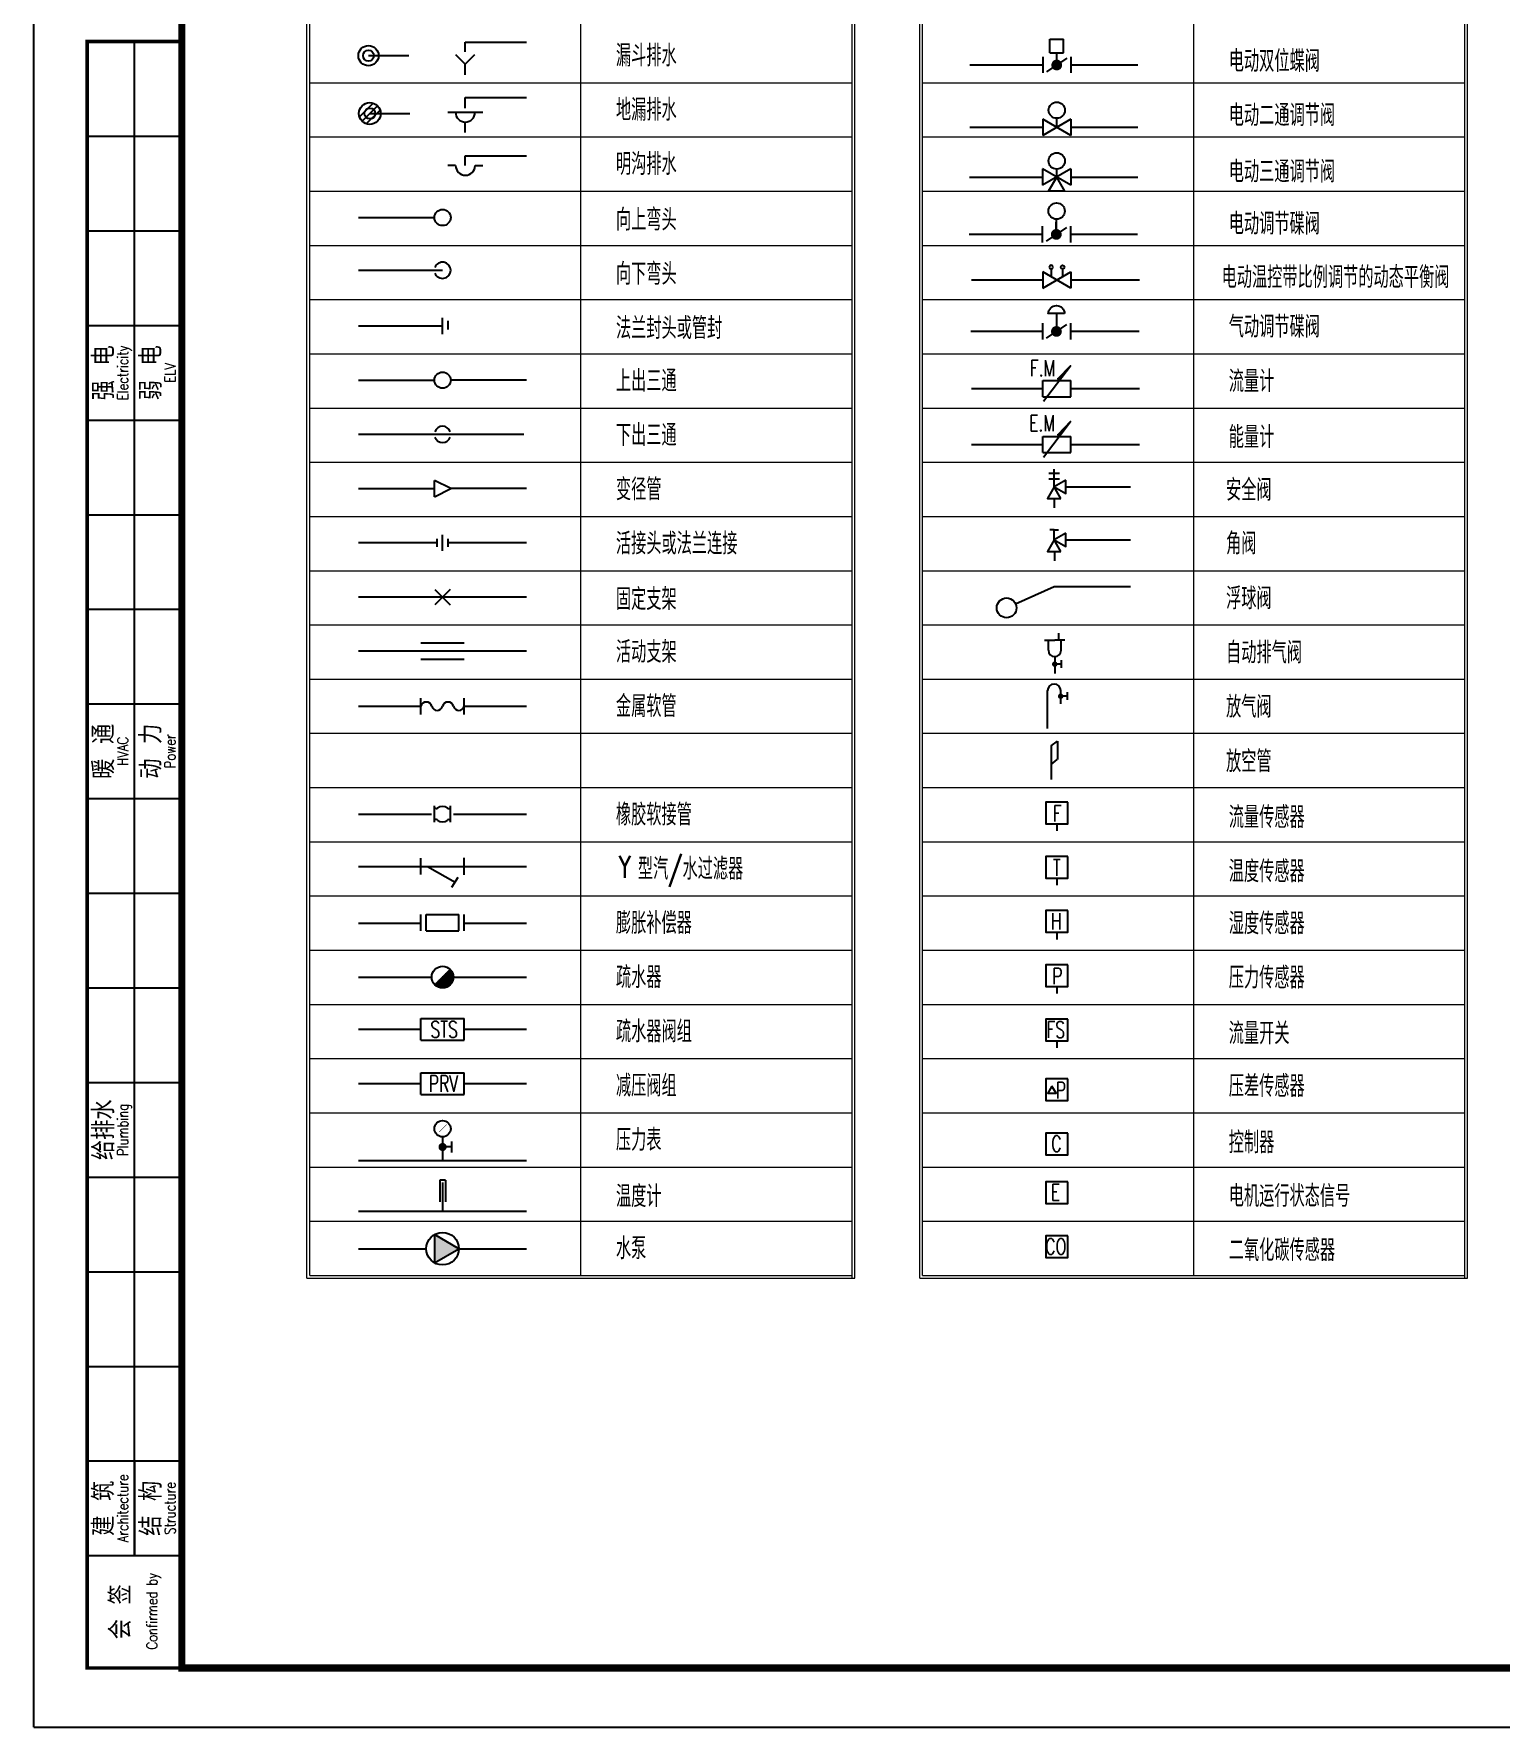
# Model space of a CAD drawing. Extents: x -345393 to -54719, y 203828 to 476815.
# Drawn here: x -177193 to -152410, y 410839 to 439469 of the extents above; entities that cross this region are included whole.
import ezdxf
from ezdxf.enums import TextEntityAlignment as Align

# ---------------------------------------------------------------- set-up
doc = ezdxf.new("R2010")
doc.units = 0
doc.header["$LTSCALE"] = 1000
doc.header["$MEASUREMENT"] = 0
doc.layers.get('0').update_dxf_attribs({"color": 252, "linetype": 'CONTINUOUS'})
doc.layers.get('Defpoints').update_dxf_attribs({"color": 252, "linetype": 'CONTINUOUS'})
for name, color, linetype in [('图框', 252, 'CONTINUOUS'), ('暖通-水-水阀', 3, 'CONTINUOUS'), ('暖通-水-管道-立管', 6, 'CONTINUOUS'), ('暖通-风-说明', 3, 'CONTINUOUS')]:
    doc.layers.add(name, color=color, linetype=linetype)
doc.layers.add('暖通-公共-说明', color=50, linetype='CONTINUOUS', lineweight=20)
doc.styles.add('HZXY', font='romans.shx', dxfattribs={"bigfont": 'HZTXT.SHX'})
doc.styles.add('TKZ2_tjkts.shx', font='tjromant.shx', dxfattribs={"bigfont": 'tjkts.shx'})

# ---------------------------------------------------------------- blocks, each defined once
blk = doc.blocks.new('*X37')
at = {"color": 0}
for p, q in [((634.9, 120.48), (635.01, 120.59)), ((634.9, 120.37), (635.12, 120.59)), ((634.9, 120.54), (634.94, 120.59)), ((634.91, 120.31), (635.18, 120.59)), ((634.92, 120.21), (635.3, 120.59)), ((634.93, 120.15), (635.36, 120.59)), ((634.94, 120.05), (635.47, 120.59)), ((634.95, 120), (635.54, 120.59)), ((634.97, 119.91), (635.65, 120.59)), ((634.98, 119.86), (635.71, 120.59)), ((635.01, 119.77), (635.83, 120.59)), ((635.02, 119.72), (635.89, 120.59)), ((635.05, 119.63), (636, 120.59)), ((635.07, 119.59), (636.07, 120.59)), ((635.1, 119.5), (636.18, 120.59)), ((635.12, 119.46), (636.24, 120.59)), ((635.15, 119.38), (636.36, 120.59)), ((635.17, 119.33), (636.42, 120.59)), ((635.21, 119.26), (636.53, 120.59)), ((635.23, 119.22), (636.6, 120.59)), ((635.27, 119.14), (636.71, 120.59)), ((635.29, 119.1), (636.77, 120.59)), ((635.33, 119.03), (636.89, 120.59)), ((635.35, 118.99), (636.95, 120.59)), ((635.4, 118.92), (637.07, 120.59)), ((635.42, 118.88), (637.13, 120.59)), ((635.47, 118.82), (637.24, 120.59)), ((635.5, 118.78), (637.3, 120.59)), ((635.55, 118.72), (637.42, 120.59)), ((635.58, 118.68), (637.48, 120.59)), ((635.63, 118.62), (637.6, 120.59)), ((635.66, 118.59), (637.66, 120.59)), ((635.71, 118.53), (637.77, 120.59)), ((635.74, 118.49), (637.83, 120.59)), ((635.8, 118.44), (637.95, 120.59)), ((635.83, 118.41), (638.01, 120.59)), ((635.89, 118.35), (638.13, 120.59)), ((635.93, 118.32), (638.19, 120.59)), ((635.99, 118.27), (638.3, 120.59)), ((636.02, 118.24), (638.37, 120.59)), ((636.09, 118.19), (638.48, 120.59)), ((636.12, 118.17), (638.54, 120.59)), ((636.19, 118.12), (638.66, 120.59)), ((636.23, 118.09), (638.72, 120.59)), ((636.29, 118.05), (638.83, 120.59)), ((636.33, 118.02), (638.9, 120.59)), ((636.41, 117.98), (639.01, 120.59)), ((636.45, 117.96), (639.07, 120.59)), ((636.52, 117.92), (639.19, 120.59)), ((636.56, 117.9), (639.25, 120.59)), ((636.64, 117.86), (639.36, 120.59)), ((636.68, 117.84), (639.43, 120.59)), ((636.76, 117.81), (639.54, 120.59)), ((636.81, 117.79), (639.6, 120.59)), ((636.89, 117.76), (639.72, 120.59)), ((636.94, 117.74), (639.78, 120.59)), ((637.02, 117.72), (639.89, 120.59)), ((637.07, 117.7), (639.96, 120.59)), ((637.16, 117.68), (640.07, 120.59)), ((637.21, 117.66), (640.13, 120.59)), ((637.31, 117.64), (640.25, 120.59)), ((637.36, 117.63), (640.31, 120.59)), ((637.46, 117.62), (640.42, 120.59)), ((637.51, 117.61), (640.49, 120.59)), ((637.61, 117.6), (640.6, 120.59)), ((637.67, 117.59), (640.66, 120.59)), ((637.78, 117.59), (640.78, 120.59)), ((637.84, 117.59), (640.84, 120.59)), ((637.95, 117.59), (640.89, 120.53)), ((638.02, 117.59), (640.89, 120.46)), ((638.14, 117.6), (640.88, 120.34)), ((638.21, 117.6), (640.88, 120.27)), ((638.34, 117.62), (640.86, 120.14)), ((638.42, 117.63), (640.85, 120.06)), ((638.56, 117.66), (640.82, 119.92)), ((638.64, 117.68), (640.8, 119.84)), ((638.8, 117.73), (640.75, 119.68)), ((638.9, 117.76), (640.72, 119.59)), ((639.08, 117.83), (640.65, 119.4)), ((639.2, 117.88), (640.6, 119.28)), ((639.45, 118.02), (640.46, 119.03)), ((639.63, 118.14), (640.34, 118.85))]:
    blk.add_line(p, q, dxfattribs=at)
blk = doc.blocks.new('TJAD_TK_A1')
for p, q in [((517.38, 385.45), (517.38, 641.45)), ((509.38, 625.45), (525.38, 625.45)), ((509.38, 609.45), (525.38, 609.45)), ((509.38, 593.45), (525.38, 593.45)), ((509.38, 577.45), (525.38, 577.45)), ((509.38, 561.45), (525.38, 561.45)), ((509.38, 545.45), (525.38, 545.45)), ((509.38, 529.45), (525.38, 529.45)), ((509.38, 513.45), (525.38, 513.45)), ((509.38, 497.45), (525.38, 497.45)), ((509.38, 481.45), (525.38, 481.45)), ((509.38, 465.45), (525.38, 465.45)), ((509.38, 449.45), (525.38, 449.45)), ((509.38, 433.45), (525.38, 433.45)), ((509.38, 417.45), (525.38, 417.45)), ((509.38, 401.45), (525.38, 401.45)), ((517.38, 401.45), (517.38, 385.45)), ((509.38, 385.45), (525.38, 385.45))]:
    blk.add_line(p, q)
at = {"layer": '图框'}
for q in [(500.38, 950.45), (1341.38, 356.45)]:
    blk.add_line((500.38, 356.45), q, dxfattribs=at)
at = {"layer": '图框', "const_width": 1.2}
blk.add_lwpolyline([(1331.38, 940.45), (525.38, 940.45), (525.38, 366.45), (1331.38, 366.45)], close=True, dxfattribs=at)
at = {"layer": '图框', "const_width": 0.6}
blk.add_lwpolyline([(525.38, 366.45), (509.38, 366.45), (509.38, 641.45), (525.38, 641.45)], dxfattribs=at)
at = {"style": 'TKZ2_tjkts.shx'}
for s, p in [('强 电', (512.17, 585.45)), ('弱 电', (520.17, 585.45)), ('暖 通', (512.17, 521.45)), ('动 力', (520.17, 521.45)), ('给排水', (512.17, 457.45)), ('建 筑', (512.17, 393.45)), ('结 构', (520.17, 393.45)), ('会 签', (515, 375.95))]:
    blk.add_text(s, height=3.6, rotation=90, dxfattribs=at).set_placement(p, align=Align.MIDDLE_CENTER)
at = {"style": 'TKZ2_tjkts.shx', "width": 0.8}
for s, p in [('Electricity', (515.4, 585.45)), ('ELV', (523.4, 585.45)), ('Power', (523.4, 521.45)), ('HVAC', (515.4, 521.45)), ('Plumbing', (515.4, 457.45)), ('Architecture', (515.4, 393.45)), ('Structure', (523.4, 393.45)), ('Confirmed by', (520.33, 376.06))]:
    blk.add_text(s, height=1.8, rotation=90, dxfattribs=at).set_placement(p, align=Align.MIDDLE_CENTER)

msp = doc.modelspace()

# ---------------------------------------------------------------- linework, layer by layer
at = {"layer": 'Defpoints'}
msp.add_lwpolyline([(-174692.68459, 469239.01057), (-102092.68459, 469239.01057), (-102092.68459, 411839.01057), (-174692.68459, 411839.01057)], close=True, dxfattribs=at)
at = {"layer": '暖通-公共-说明'}
for p, q in [((-172576.34875, 418430.24941, -1800), (-172576.34875, 456105.24941, -1800)), ((-163318.01542, 418430.24941, -1800), (-163318.01542, 456105.24941, -1800)), ((-162218.01542, 418430.24941, -1800), (-162218.01542, 456105.24941, -1800)), ((-152959.68208, 418430.24941, -1800), (-152959.68208, 456105.24941, -1800)), ((-172530.51542, 418476.08274, -1800), (-172530.51542, 456059.41607, -1800)), ((-167947.18209, 418476.08274, -1800), (-167947.18209, 456059.41607, -1800)), ((-163363.84875, 418430.24941, -1800), (-163363.84875, 456059.41607, -1800)), ((-162172.18209, 418476.08274, -1800), (-162172.18209, 456059.41607, -1800)), ((-157588.84875, 418476.08274, -1800), (-157588.84875, 456059.41607, -1800)), ((-153005.51542, 418430.24941, -1800), (-153005.51542, 456059.41607, -1800)), ((-172530.51542, 438642.74941, -1800), (-163363.84875, 438642.74941, -1800)), ((-162172.18209, 438642.74941, -1800), (-153005.51542, 438642.74941, -1800)), ((-172530.51542, 437726.08274, -1800), (-163363.84875, 437726.08274, -1800)), ((-162172.18209, 437726.08274, -1800), (-153005.51542, 437726.08274, -1800)), ((-172530.51542, 436809.41607, -1800), (-163363.84875, 436809.41607, -1800)), ((-162172.18209, 436809.41607, -1800), (-153005.51542, 436809.41607, -1800)), ((-172530.51542, 435892.74941, -1800), (-163363.84875, 435892.74941, -1800)), ((-162172.18209, 435892.74941, -1800), (-153005.51542, 435892.74941, -1800)), ((-172530.51542, 434976.08274, -1800), (-163363.84875, 434976.08274, -1800)), ((-162172.18209, 434976.08274, -1800), (-153005.51542, 434976.08274, -1800)), ((-172530.51542, 434059.41607, -1800), (-163363.84875, 434059.41607, -1800)), ((-162172.18209, 434059.41607, -1800), (-153005.51542, 434059.41607, -1800)), ((-172530.51542, 433142.74941, -1800), (-163363.84875, 433142.74941, -1800)), ((-162172.18209, 433142.74941, -1800), (-153005.51542, 433142.74941, -1800)), ((-172530.51542, 432226.08274, -1800), (-163363.84875, 432226.08274, -1800)), ((-162172.18209, 432226.08274, -1800), (-153005.51542, 432226.08274, -1800)), ((-172530.51542, 431309.41607, -1800), (-163363.84875, 431309.41607, -1800)), ((-162172.18209, 431309.41607, -1800), (-153005.51542, 431309.41607, -1800)), ((-172530.51542, 430392.74941, -1800), (-163363.84875, 430392.74941, -1800)), ((-162172.18209, 430392.74941, -1800), (-153005.51542, 430392.74941, -1800)), ((-172530.51542, 429476.08274, -1800), (-163363.84875, 429476.08274, -1800)), ((-162172.18209, 429476.08274, -1800), (-153005.51542, 429476.08274, -1800)), ((-172530.51542, 428559.41607, -1800), (-163363.84875, 428559.41607, -1800)), ((-162172.18209, 428559.41607, -1800), (-153005.51542, 428559.41607, -1800)), ((-172530.51542, 427642.74941, -1800), (-163363.84875, 427642.74941, -1800)), ((-162172.18209, 427642.74941, -1800), (-153005.51542, 427642.74941, -1800)), ((-172530.51542, 426726.08274, -1800), (-163363.84875, 426726.08274, -1800)), ((-162172.18209, 426726.08274, -1800), (-153005.51542, 426726.08274, -1800)), ((-172530.51542, 425809.41607, -1800), (-163363.84875, 425809.41607, -1800)), ((-162172.18209, 425809.41607, -1800), (-153005.51542, 425809.41607, -1800)), ((-172530.51542, 424892.74941, -1800), (-163363.84875, 424892.74941, -1800)), ((-162172.18209, 424892.74941, -1800), (-153005.51542, 424892.74941, -1800)), ((-172530.51542, 423976.08274, -1800), (-163363.84875, 423976.08274, -1800)), ((-162172.18209, 423976.08274, -1800), (-153005.51542, 423976.08274, -1800)), ((-172530.51542, 423059.41607, -1800), (-163363.84875, 423059.41607, -1800)), ((-162172.18209, 423059.41607, -1800), (-153005.51542, 423059.41607, -1800)), ((-172530.51542, 422142.74941, -1800), (-163363.84875, 422142.74941, -1800)), ((-162172.18209, 422142.74941, -1800), (-153005.51542, 422142.74941, -1800)), ((-172530.51542, 421226.08274, -1800), (-163363.84875, 421226.08274, -1800)), ((-162172.18209, 421226.08274, -1800), (-153005.51542, 421226.08274, -1800)), ((-172530.51542, 420309.41607, -1800), (-163363.84875, 420309.41607, -1800)), ((-162172.18209, 420309.41607, -1800), (-153005.51542, 420309.41607, -1800)), ((-172530.51542, 419392.74941, -1800), (-163363.84875, 419392.74941, -1800)), ((-162172.18209, 419392.74941, -1800), (-153005.51542, 419392.74941, -1800)), ((-172576.34875, 418430.24941, -1800), (-163318.01542, 418430.24941, -1800)), ((-172530.51542, 418476.08274, -1800), (-163363.84875, 418476.08274, -1800)), ((-162218.01542, 418430.24941, -1800), (-152959.68208, 418430.24941, -1800)), ((-162172.18209, 418476.08274, -1800), (-153005.51542, 418476.08274, -1800))]:
    msp.add_line(p, q, dxfattribs=at)
at = {"layer": '暖通-水-水阀'}
for p, q in [((-160017.92694, 439378.88204, -1800), (-159788.69465, 439378.88204, -1800)), ((-160017.92694, 439149.64974, -1800), (-160017.92694, 439378.88204, -1800)), ((-159788.69465, 439149.64974, -1800), (-159788.69465, 439378.88204, -1800)), ((-170068.50814, 439121.55276, -1800), (-169903.50814, 438956.55276, -1800)), ((-169903.50814, 438956.55276, -1800), (-169738.50814, 439121.55276, -1800)), ((-160141.65152, 439082.38704, -1800), (-160141.65152, 438807.48262, -1800)), ((-159731.96851, 439060.31598, -1800), (-160074.9196, 438829.94991, -1800)), ((-160017.92694, 439149.64974, -1800), (-159788.69465, 439149.64974, -1800)), ((-159903.44405, 438945.13294, -1800), (-159903.44405, 439149.64974, -1800)), ((-159665.50311, 439082.38704, -1800), (-159665.50311, 438807.48262, -1800)), ((-171689.42401, 438064.09644, -1800), (-171456.68946, 438296.83099, -1800)), ((-171645.25162, 437992.8972, -1800), (-171385.49022, 438252.6586, -1800)), ((-171574.05238, 437948.72481, -1800), (-171341.31783, 438181.45936, -1800)), ((-170197.47372, 438143.84115, -1800), (-169602.86184, 438143.84115, -1800)), ((-159664.7966, 438027.17316, -1800), (-160140.94501, 437752.26875, -1800)), ((-159664.7966, 437752.26875, -1800), (-160140.94501, 438027.17316, -1800)), ((-160140.94501, 438027.17316, -1800), (-160140.94501, 437752.26875, -1800)), ((-159902.8708, 437889.72096, -1800), (-159902.8708, 438041.11128, -1800)), ((-159664.7966, 438027.17316, -1800), (-159664.7966, 437752.26875, -1800)), ((-170063.95582, 437243.79328, -1800), (-170194.67473, 437243.79328, -1800)), ((-169733.71881, 437243.79328, -1800), (-169602.99991, 437243.79328, -1800)), ((-159666.05169, 436909.55935, -1800), (-160142.2001, 437184.46376, -1800)), ((-159666.05169, 437184.46376, -1800), (-160142.2001, 436909.55935, -1800)), ((-160142.2001, 437184.46376, -1800), (-160142.2001, 436909.55935, -1800)), ((-159904.1259, 437047.01156, -1800), (-159904.1259, 437183.26284, -1800)), ((-159666.05169, 437184.46376, -1800), (-159666.05169, 436909.55935, -1800)), ((-160041.66156, 436808.7928, -1800), (-159904.1259, 437047.01156, -1800)), ((-159766.59024, 436808.7928, -1800), (-159904.1259, 437047.01156, -1800)), ((-159766.59024, 436808.7928, -1800), (-160041.66156, 436808.7928, -1800)), ((-159911.07794, 436334.92357, -1800), (-159911.07794, 436080.85857, -1800)), ((-160149.15214, 436218.20217, -1800), (-160149.15214, 435943.29776, -1800)), ((-159739.46914, 436196.13111, -1800), (-160082.42022, 435965.76504, -1800)), ((-159910.94468, 436080.94808, -1800), (-159910.94468, 436285.46488, -1800)), ((-159673.00373, 436218.20217, -1800), (-159673.00373, 435943.29776, -1800)), ((-159998.45557, 435493.90553, -1800), (-159998.45557, 435365.80479, -1800)), ((-159805.15743, 435493.90553, -1800), (-159805.15743, 435365.80479, -1800)), ((-160139.81402, 435172.06432, -1800), (-159663.79899, 435447.64049, -1800)), ((-159663.79899, 435172.06432, -1800), (-160139.81402, 435447.64049, -1800)), ((-160139.81402, 435447.64049, -1800), (-160139.81402, 435172.06432, -1800)), ((-159663.79899, 435447.64049, -1800), (-159663.79899, 435172.06432, -1800)), ((-170284.68209, 434393.08391, -1800), (-170284.68209, 434667.98827, -1800)), ((-170192.6037, 434472.41923, -1800), (-170192.6037, 434615.1528, -1800)), ((-159908.69185, 434738.33698, -1800), (-159908.69185, 434392.30162, -1800)), ((-160146.89932, 434577.81364, -1800), (-160146.89932, 434302.90923, -1800)), ((-159737.21631, 434555.74258, -1800), (-160080.1674, 434325.37651, -1800)), ((-159670.75091, 434577.81364, -1800), (-159670.75091, 434302.90923, -1800)), ((-160139.26543, 433607.94816, -1800), (-159663.11702, 433607.94816, -1800)), ((-160139.26543, 433333.04375, -1800), (-160139.26543, 433607.94816, -1800)), ((-159663.11702, 433333.04375, -1800), (-159663.11702, 433607.94816, -1800)), ((-160139.26543, 433333.04375, -1800), (-159663.11702, 433333.04375, -1800)), ((-160139.26543, 432663.46391, -1800), (-159663.11702, 432663.46391, -1800)), ((-160139.26543, 432388.5595, -1800), (-160139.26543, 432663.46391, -1800)), ((-159663.11702, 432388.5595, -1800), (-159663.11702, 432663.46391, -1800)), ((-160139.26543, 432388.5595, -1800), (-159663.11702, 432388.5595, -1800)), ((-159947.35949, 431810.60858, -1800), (-159947.35949, 432107.7614, -1800)), ((-170147.18209, 431780.53609, -1800), (-170422.18209, 431918.03609, -1800)), ((-170422.18209, 431643.03609, -1800), (-170422.18209, 431918.03609, -1800)), ((-170422.18209, 431643.03609, -1800), (-170147.18209, 431780.53609, -1800)), ((-170376.34875, 430795.11942, -1800), (-170376.34875, 430932.61942, -1800)), ((-170284.68209, 430726.36942, -1800), (-170284.68209, 431001.36942, -1800)), ((-170193.01542, 430795.11942, -1800), (-170193.01542, 430932.61942, -1800)), ((-159947.35949, 431085.6011, -1800), (-160019.99509, 431085.6011, -1800)), ((-159947.35949, 430913.82674, -1800), (-159947.35949, 431085.6011, -1800)), ((-159947.35949, 431085.6011, -1800), (-159874.72389, 431085.6011, -1800)), ((-170155.11789, 430076.76695, -1800), (-170414.24628, 429817.63856, -1800)), ((-170414.24628, 430076.76695, -1800), (-170155.11789, 429817.63856, -1800)), ((-160598.39087, 429830.78943, -1800), (-159947.35949, 430124.32416, -1800)), ((-169918.20624, 429168.03609, -1800), (-170651.15793, 429168.03609, -1800)), ((-160111.04287, 429216.51929, -1800), (-159937.86456, 429216.51929, -1800)), ((-160045.61977, 429047.30369, -1800), (-160045.61977, 429216.51929, -1800)), ((-159764.68626, 429216.51929, -1800), (-159937.86456, 429216.51929, -1800)), ((-159830.10935, 429047.30369, -1800), (-159830.10935, 429216.51929, -1800)), ((-169918.20624, 428893.03609, -1800), (-170651.15793, 428893.03609, -1800)), ((-159827.86456, 428811.30588, -1800), (-159960.78123, 428811.30588, -1800)), ((-159827.86456, 428878.98519, -1800), (-159827.86456, 428751.52974, -1800)), ((-159727.35949, 428337.37001, -1800), (-159727.35949, 428209.91456, -1800)), ((-170651.15793, 427963.58274, -1800), (-170651.15793, 428238.58274, -1800)), ((-169918.20624, 427963.58274, -1800), (-169918.20624, 428238.58274, -1800)), ((-159727.35949, 428269.6907, -1800), (-159860.27616, 428269.6907, -1800)), ((-160000.31781, 427430.6747, -1800), (-159893.45197, 427512.69467, -1800)), ((-159893.45197, 427512.69467, -1800), (-159893.45197, 427202.7311, -1800)), ((-160000.79241, 427118.23552, -1800), (-159893.92657, 427200.25549, -1800)), ((-160000.31781, 427430.6747, -1800), (-160000.31781, 426860.79402, -1800)), ((-170423.45352, 426139.1351, -1800), (-170423.45352, 426413.74687, -1800)), ((-170390.69258, 426368.7695, -1800), (-170423.45352, 426368.7695, -1800)), ((-170181.32505, 426368.7695, -1800), (-170148.56411, 426368.7695, -1800)), ((-170148.27781, 426139.1351, -1800), (-170148.27781, 426413.74687, -1800)), ((-170390.69258, 426184.11247, -1800), (-170423.45352, 426184.11247, -1800)), ((-170181.32505, 426184.11247, -1800), (-170148.56411, 426184.11247, -1800)), ((-170651.15793, 425255.72617, -1800), (-170651.15793, 425530.80285, -1800)), ((-169918.20624, 425249.12989, -1800), (-169918.20624, 425535.20039, -1800)), ((-170651.15793, 425393.26451, -1800), (-169918.20624, 425393.26451, -1800)), ((-170537.06619, 425393.26451, -1800), (-170074.2714, 425125.55123, -1800)), ((-170129.06155, 425040.08177, -1800), (-170020.61043, 425209.25924, -1800)), ((-170651.15793, 424304.76149, -1800), (-170651.15793, 424580.13564, -1800)), ((-170559.57771, 424580.13564, -1800), (-170009.87291, 424580.13564, -1800)), ((-170559.57771, 424304.76149, -1800), (-170559.57771, 424580.13564, -1800)), ((-170559.57771, 424304.76149, -1800), (-170009.87291, 424304.76149, -1800)), ((-170009.87291, 424304.76149, -1800), (-170009.87291, 424580.13564, -1800)), ((-169918.20624, 424304.76149, -1800), (-169918.20624, 424580.13564, -1800)), ((-170414.31833, 423391.48831, -1800), (-170155.04584, 423650.76079, -1800)), ((-170651.34875, 422821.79261, -1800), (-169918.01542, 422821.79261, -1800)), ((-170651.34875, 422455.12595, -1800), (-170651.34875, 422821.79261, -1800)), ((-169918.01542, 422455.12595, -1800), (-169918.01542, 422821.79261, -1800)), ((-170651.34875, 422455.12595, -1800), (-169918.01542, 422455.12595, -1800)), ((-170651.34875, 421904.3908, -1800), (-169918.01542, 421904.3908, -1800)), ((-170651.34875, 421537.72414, -1800), (-170651.34875, 421904.3908, -1800)), ((-169918.01542, 421537.72414, -1800), (-169918.01542, 421904.3908, -1800)), ((-170651.34875, 421537.72414, -1800), (-169918.01542, 421537.72414, -1800)), ((-170126.12353, 420648.09888, -1800), (-170317.71512, 420648.09888, -1800)), ((-170284.68209, 420819.94203, -1800), (-170284.68209, 420632.49919, -1800)), ((-170284.68209, 420623.85118, -1800), (-170284.68209, 420418.22273, -1800)), ((-170126.12353, 420556.2391, -1800), (-170126.12353, 420739.95867, -1800)), ((-170237.01542, 420088.54922, -1800), (-170332.34875, 420088.54922, -1800)), ((-170332.34875, 420088.54922, -1800), (-170332.34875, 419721.98416, -1800)), ((-170284.68209, 420049.27452, -1800), (-170284.68209, 419565.34635, -1800)), ((-170237.01542, 420088.54922, -1800), (-170237.01542, 419721.98416, -1800))]:
    msp.add_line(p, q, dxfattribs=at)
at = {"layer": '暖通-水-水阀', "elevation": -1800}
for points, const_width in [([(-159949.12722, 438942.42474, 1), (-159858.0274, 438942.42474, 1)], 91.09982), ([(-159956.62785, 436078.23987, 1), (-159865.52803, 436078.23987, 1)], 91.09982), ([(-159954.37502, 434437.85134, 1), (-159863.2752, 434437.85134, 1)], 91.09982), ([(-159937.86456, 428834.22255, 1), (-159937.86456, 428788.38921, 1)], 45.83333), ([(-159837.35949, 428292.60737, 1), (-159837.35949, 428246.77404, 1)], 45.83333), ([(-170284.68209, 420613.68947, -1), (-170284.68209, 420682.50829, -1)], 68.81882)]:
    msp.add_lwpolyline(points, format="xyb", close=True, dxfattribs=dict(at, const_width=const_width))
msp.add_lwpolyline([(-159771.19185, 434738.33698), (-160046.19185, 434738.33698, -1)], format="xyb", close=True, dxfattribs=at)
for points in [[(-160125.95409, 433256.26956), (-159671.78632, 433856.96866), (-159885.51241, 433634.48752), (-159800.61509, 433686.57495)], [(-160125.95409, 432311.78531), (-159671.78632, 432912.48441), (-159885.51241, 432690.00328), (-159800.61509, 432742.09071)], [(-159855.69283, 432033.32788), (-160039.02616, 432033.32788)], [(-159855.69283, 431941.22622), (-159947.35949, 431941.22622), (-160039.02616, 431941.22622)]]:
    msp.add_lwpolyline(points, dxfattribs=at)
for points in [[(-159832.77616, 431612.14443), (-159947.35949, 431810.60858), (-160061.94283, 431612.14443)], [(-159748.89534, 431925.19192), (-159947.35949, 431810.60858), (-159748.89534, 431696.02525)], [(-159832.77616, 430715.36258), (-159947.35949, 430913.82674), (-160061.94283, 430715.36258)], [(-159748.89534, 431028.41007), (-159947.35949, 430913.82674), (-159748.89534, 430799.24341)], [(-159714.83828, 426477.89608), (-160087.54417, 426477.89608), (-160087.54417, 426111.48397), (-159714.83828, 426111.48397)], [(-159714.83828, 425561.22942), (-160087.54417, 425561.22942), (-160087.54417, 425194.8173), (-159714.83828, 425194.8173)], [(-159714.83828, 424644.56275), (-160087.54417, 424644.56275), (-160087.54417, 424278.15064), (-159714.83828, 424278.15064)], [(-159714.83828, 423727.89608), (-160087.54417, 423727.89608), (-160087.54417, 423361.48397), (-159714.83828, 423361.48397)], [(-159714.83828, 422811.22942), (-160087.54417, 422811.22942), (-160087.54417, 422444.8173), (-159714.83828, 422444.8173)], [(-159714.83828, 421799.44635), (-160087.54417, 421799.44635), (-160087.54417, 421433.03424), (-159714.83828, 421433.03424)], [(-159714.83828, 420882.77969), (-160087.54417, 420882.77969), (-160087.54417, 420516.36757), (-159714.83828, 420516.36757)], [(-159714.83828, 420061.22942), (-160087.54417, 420061.22942), (-160087.54417, 419694.8173), (-159714.83828, 419694.8173)], [(-170009.32468, 418928.51828), (-170422.36079, 419166.98479), (-170422.36079, 418690.05177)], [(-159714.83828, 419144.56275), (-160087.54417, 419144.56275), (-160087.54417, 418778.15064), (-159714.83828, 418778.15064)]]:
    msp.add_lwpolyline(points, close=True, dxfattribs=at)
msp.add_lwpolyline([(-170342.64238, 420902.41434, 10.3125, 10.3125, 0), (-170293.37734, 420951.67938, 24.0625, 10.3125, 0), (-170217.26968, 421027.78704, 10.3125, 10.3125, 0)], format="xyseb", dxfattribs=at)
at = {"layer": '暖通-水-水阀'}
for centre, radius in [((-171537.23633, 439100.57018, -1800), 170.79937), ((-171515.37092, 438122.7779, -1800), 183.67905), ((-159903.57731, 438178.66908, -1800), 137.55962), ((-159904.1259, 437320.7591, -1800), 137.49626), ((-159905.73843, 436472.37952, -1800), 137.55962), ((-170284.68209, 436363.86942, -1800), 137.5), ((-170284.68209, 433613.86942, -1800), 137.5), ((-160751.07833, 429764.14637, -1800), 166.5976), ((-170284.68209, 423521.12455, -1800), 183.33333), ((-170284.68209, 420957.44203, -1800), 137.5), ((-170284.68209, 418928.51828, -1800), 275.35741)]:
    msp.add_circle(centre, radius, dxfattribs=at)
for centre, radius, start, end in [((-169900.16778, 438143.84115, -1800), 165.16997, 180, 0), ((-169898.83732, 437243.79328, -1800), 165.11851, 180, 0), ((-170284.68209, 435471.4005, -1800), 137.5, 199.471220672, 160.528779328), ((-170284.68209, 432697.20276, -1800), 137.5, 19.471220672, 160.528779328), ((-170284.68209, 432697.20276, -1800), 137.5, 199.471220672, 340.528779328), ((-159937.86456, 429047.30369, -1800), 107.75521, 180, 0), ((-170559.53897, 428077.42683, -1800), 94.62366, 14.4775122, 165.5224878), ((-170376.30105, 428124.73865, -1800), 94.62366, 194.4775122, 345.5224878), ((-170193.06312, 428077.42683, -1800), 94.62366, 14.4775122, 165.5224878), ((-170009.8252, 428124.73865, -1800), 94.62366, 194.4775122, 345.5224878), ((-170390.69258, 426403.1445, -1800), 34.375, 270, 310.542086862), ((-170286.00882, 426280.75772, -1800), 126.67535, 49.457913138, 130.542086862), ((-170181.32505, 426403.1445, -1800), 34.375, 229.457913138, 270), ((-170390.69258, 426149.73747, -1800), 34.375, 49.457913138, 90), ((-170286.00882, 426272.12425, -1800), 126.67535, 229.457913138, 310.542086862), ((-170181.32505, 426149.73747, -1800), 34.375, 90, 130.542086862)]:
    msp.add_arc(centre, radius, start, end, dxfattribs=at)
at = {"layer": '暖通-水-水阀', "extrusion": (0, 0, -1)}
msp.add_ellipse((-159998.45557, 435524.68553, -1800), major_axis=(-21.76475, 21.76475), ratio=1, start_param=5.4977871438, end_param=11.780972451, dxfattribs=at)
at = {"layer": '暖通-水-水阀'}
msp.add_ellipse((-159805.15743, 435524.68553, -1800), major_axis=(21.76475, 21.76475), ratio=1, start_param=5.4977871438, end_param=11.780972451, dxfattribs=at)
msp.add_solid([(-170422.36079, 419166.98479, -1800), (-170422.36079, 418690.05177, -1800), (-170009.32468, 418928.51828, -1800)], dxfattribs=at)
at = {"layer": '暖通-水-管道-立管'}
for p, q in [((-169903.50814, 439166.06937, -1800), (-169903.50814, 439331.06937, -1800)), ((-169903.50814, 439331.06937, -1800), (-168863.84875, 439331.06937, -1800)), ((-171537.23633, 439100.57018, -1800), (-170857.50024, 439100.57018, -1800)), ((-169903.50814, 438777.8199, -1800), (-169903.50814, 438956.55276, -1800)), ((-161375.3536, 438944.93483, -1800), (-160141.65152, 438944.93483, -1800)), ((-159665.50311, 438944.93483, -1800), (-158533.68693, 438944.93483, -1800)), ((-169900.16778, 438210.70811, -1800), (-169900.16778, 438394.94682, -1800)), ((-169900.16778, 438394.94682, -1800), (-168863.84875, 438394.94682, -1800)), ((-171515.37092, 438122.7779, -1800), (-170835.63483, 438122.7779, -1800)), ((-169900.16778, 437799.93832, -1800), (-169900.16778, 437978.67118, -1800)), ((-161374.64709, 437891.88473, -1800), (-160140.94501, 437891.88473, -1800)), ((-159664.7966, 437891.88473, -1800), (-158532.98042, 437891.88473, -1800)), ((-169900.16778, 437243.79328, -1800), (-169900.16778, 437408.79328, -1800)), ((-169900.16778, 437408.79328, -1800), (-168863.84875, 437408.79328, -1800)), ((-161375.90219, 437047.01156, -1800), (-160142.2001, 437047.01156, -1800)), ((-159666.05169, 437047.01156, -1800), (-158534.23552, 437047.01156, -1800)), ((-171705.51542, 436363.86942, -1800), (-170422.18209, 436363.86942, -1800)), ((-161382.85423, 436080.74997, -1800), (-160149.15214, 436080.74997, -1800)), ((-159673.00373, 436080.74997, -1800), (-158541.18756, 436080.74997, -1800)), ((-171705.51542, 435471.4005, -1800), (-170284.68209, 435471.4005, -1800)), ((-171659.68209, 435471.4005, -1800), (-170422.18209, 435471.4005, -1800)), ((-161347.18209, 435309.8524, -1800), (-160139.81402, 435309.8524, -1800)), ((-159663.66561, 435309.8524, -1800), (-158505.51542, 435309.8524, -1800)), ((-171705.51542, 434530.53609, -1800), (-170284.68209, 434530.53609, -1800)), ((-161354.26739, 434440.36143, -1800), (-160146.89932, 434440.36143, -1800)), ((-159670.75091, 434440.36143, -1800), (-158512.60072, 434440.36143, -1800)), ((-171705.51542, 433613.86942, -1800), (-170422.18209, 433613.86942, -1800)), ((-168863.84875, 433613.86942, -1800), (-170147.18209, 433613.86942, -1800)), ((-161346.6335, 433470.49596, -1800), (-160139.26543, 433470.49596, -1800)), ((-159663.11702, 433470.49596, -1800), (-158504.96683, 433470.49596, -1800)), ((-168909.68209, 432697.20276, -1800), (-171705.51542, 432697.20276, -1800)), ((-161346.6335, 432526.01171, -1800), (-160139.26543, 432526.01171, -1800)), ((-159663.11702, 432526.01171, -1800), (-158504.96683, 432526.01171, -1800)), ((-171705.51542, 431780.53609, -1800), (-170422.18209, 431780.53609, -1800)), ((-168863.84875, 431780.53609, -1800), (-170147.18209, 431780.53609, -1800)), ((-159748.89534, 431810.60858, -1800), (-158658.42041, 431810.60858, -1800)), ((-159947.35949, 431612.14443, -1800), (-159947.35949, 431455.60541, -1800)), ((-159748.89534, 430913.82674, -1800), (-158658.42041, 430913.82674, -1800)), ((-170376.34875, 430863.86942, -1800), (-171705.51542, 430863.86942, -1800)), ((-168863.84875, 430863.86942, -1800), (-170193.01542, 430863.86942, -1800)), ((-159942.76279, 430715.36258, -1800), (-159942.76279, 430558.82357, -1800)), ((-159947.35949, 430124.32416, -1800), (-158658.42041, 430124.32416, -1800)), ((-168863.84875, 429947.20275, -1800), (-171705.51542, 429947.20275, -1800)), ((-159874.63335, 429335.73935, -1800), (-159874.63335, 429216.51929, -1800)), ((-168863.84875, 429030.53609, -1800), (-171705.51542, 429030.53609, -1800)), ((-159937.86456, 428939.54849, -1800), (-159937.86456, 428652.03853, -1800)), ((-160057.35949, 427723.89242, -1800), (-160057.35949, 428365.55909, -1800)), ((-159837.35949, 428140.33437, -1800), (-159837.35949, 428365.55909, -1800)), ((-171705.51542, 428101.08274, -1800), (-170651.15793, 428101.08274, -1800)), ((-169918.20624, 428101.08274, -1800), (-168863.84875, 428101.08274, -1800)), ((-171705.51542, 426276.44098, -1800), (-170469.31614, 426276.44098, -1800)), ((-170102.41519, 426276.44098, -1800), (-168863.84875, 426276.44098, -1800)), ((-159901.19123, 426111.48397, -1800), (-159901.19123, 425992.26391, -1800)), ((-171705.51542, 425393.26451, -1800), (-170651.15793, 425393.26451, -1800)), ((-169918.20624, 425393.26451, -1800), (-168863.84875, 425393.26451, -1800)), ((-159901.19123, 425194.8173, -1800), (-159901.19123, 425075.59724, -1800)), ((-171705.51542, 424434.41607, -1800), (-170651.15793, 424434.41607, -1800)), ((-169918.20624, 424434.41607, -1800), (-168863.84875, 424434.41607, -1800)), ((-159901.19123, 424278.15064, -1800), (-159901.19123, 424158.93057, -1800)), ((-171705.51542, 423521.12455, -1800), (-170586.38841, 423521.12455, -1800)), ((-171705.51542, 423521.12455, -1800), (-170468.01542, 423521.12455, -1800)), ((-170101.34875, 423521.12455, -1800), (-168863.84875, 423521.12455, -1800)), ((-159901.19123, 423361.48397, -1800), (-159901.19123, 423242.26391, -1800)), ((-171705.51542, 422638.45928, -1800), (-170651.34875, 422638.45928, -1800)), ((-169918.01542, 422638.45928, -1800), (-168863.84875, 422638.45928, -1800)), ((-159901.19123, 422444.8173, -1800), (-159901.19123, 422325.59724, -1800)), ((-171705.51542, 421721.05747, -1800), (-170651.34875, 421721.05747, -1800)), ((-169918.01542, 421721.05747, -1800), (-168863.84875, 421721.05747, -1800)), ((-171705.51542, 420418.22273, -1800), (-168863.84875, 420418.22273, -1800)), ((-171705.51542, 419565.34635, -1800), (-168863.84875, 419565.34635, -1800)), ((-171705.33063, 418928.51828, -1800), (-170560.0395, 418928.51828, -1800)), ((-170009.32468, 418928.51828, -1800), (-168863.66396, 418928.51828, -1800))]:
    msp.add_line(p, q, dxfattribs=at)
for centre in [(-171537.23633, 439100.57018, -1800), (-171513.34526, 438122.7779, -1800)]:
    msp.add_circle(centre, 91.85508, dxfattribs=at)
msp.add_arc((-159947.35949, 428365.55909, -1800), 110, 0, 180, dxfattribs=at)
at = {"layer": '暖通-风-说明', "elevation": -1800}
msp.add_lwpolyline([(-159984.55096, 421678.94099), (-160053.63498, 421559.28396), (-159915.46694, 421559.28396)], close=True, dxfattribs=at)

# ---------------------------------------------------------------- block references
at = {"layer": '图框', "xscale": 100, "yscale": 100, "zscale": 100}
msp.add_blockref('TJAD_TK_A1', (-227230.60052, 375194.08987), dxfattribs=at)
at = {"layer": '暖通-水-水阀', "xscale": 61.11111111422722, "yscale": 61.1111111138016, "zscale": 61.11111111436983, "rotation": 45}
msp.add_blockref('*X37', (-192638.66485, 390745.59212, -1800), dxfattribs=at)

# ---------------------------------------------------------------- texts
at = {"layer": '暖通-风-说明', "style": 'HZXY', "width": 0.7}
for s, height, p in [('漏斗排水', 366.666667, (-167354.41795, 438917.74941, -1800)), ('电动双位蝶阀', 366.666667, (-156996.08462, 438825.64987, -1800)), ('地漏排水', 366.666667, (-167354.41795, 438001.08274, -1800)), ('电动二通调节阀', 366.666667, (-156996.08462, 437908.98321, -1800)), ('明沟排水', 366.666667, (-167354.41795, 437084.41607, -1800)), ('电动三通调节阀', 366.666667, (-156996.08462, 436955.75128, -1800)), ('向上弯头', 366.666667, (-167354.41795, 436143.97083, -1800)), ('电动调节碟阀', 366.666667, (-156996.08462, 436075.64987, -1800)), ('向下弯头', 366.666667, (-167354.41795, 435227.30416, -1800)), ('法兰封头或管封', 366.666667, (-167354.41795, 434310.6375, -1800)), ('气动调节碟阀', 366.666667, (-156996.08462, 434333.98321, -1800)), ('上出三通', 366.666667, (-167354.41795, 433417.74941, -1800)), ('流量计', 366.666667, (-156996.08462, 433411.10185, -1800)), ('下出三通', 366.666667, (-167354.41795, 432501.08274, -1800)), ('能量计', 366.666667, (-156996.08462, 432466.6176, -1800)), ('变径管', 366.666667, (-167354.41795, 431584.41607, -1800)), ('安全阀', 366.666667, (-157041.91795, 431573.89242, -1800)), ('活接头或法兰连接', 366.666667, (-167354.41795, 430667.74941, -1800)), ('角阀', 366.666667, (-157041.91795, 430667.69731, -1800)), ('固定支架', 366.666667, (-167354.41795, 429727.30416, -1800)), ('浮球阀', 366.666667, (-157041.91795, 429740.55909, -1800)), ('活动支架', 366.666667, (-167354.41795, 428834.41607, -1800)), ('自动排气阀', 366.666667, (-157041.91795, 428823.89242, -1800)), ('金属软管', 366.666667, (-167354.41795, 427917.74941, -1800)), ('放气阀', 366.666667, (-157041.91795, 427907.22575, -1800)), ('放空管', 366.666667, (-157041.91795, 426985.72607, -1800)), ('橡胶软接管', 366.666667, (-167354.41795, 426084.41607, -1800)), ('F', 275, (-159969.9533, 426149.36709, -1800)), ('流量传感器', 366.666667, (-156996.08462, 426041.20325, -1800)), ('Y', 366.66667, (-167303.24711, 425201.84039, -1800)), ('型汽/水过滤器', 366.666667, (-166984.61417, 425167.74941, -1800)), ('T', 275, (-159968.15841, 425232.86198, -1800)), ('温度传感器', 366.666667, (-156996.08462, 425124.53659, -1800)), ('膨胀补偿器', 366.666667, (-167354.41795, 424251.08274, -1800)), ('H', 275, (-160002.33174, 424327.77443, -1800)), ('湿度传感器', 366.666667, (-156996.08462, 424244.43518, -1800)), ('疏水器', 366.666667, (-167354.41795, 423334.41607, -1800)), ('压力传感器', 366.666667, (-156996.08462, 423327.76851, -1800)), ('P', 275, (-159979.16027, 423399.52865, -1800)), ('疏水器阀组', 366.666667, (-167354.41795, 422417.74941, -1800)), ('FS', 275, (-160076.07028, 422494.4408, -1800)), ('流量开关', 366.666667, (-156996.08462, 422386.32609, -1800)), ('减压阀组', 366.666667, (-167354.41795, 421501.08274, -1800)), ('P', 275, (-159920.50633, 421470.68078, -1800)), ('压差传感器', 366.666667, (-156996.08462, 421494.43518, -1800)), ('压力表', 366.666667, (-167354.41795, 420584.41607, -1800)), ('控制器', 366.666667, (-156996.08462, 420541.20325, -1800)), ('C', 275, (-159996.37381, 420565.99107, -1800)), ('温度计', 366.666667, (-167354.41795, 419631.18415, -1800)), ('E', 275, (-160000.96967, 419744.4408, -1800)), ('电机运行状态信号', 366.666667, (-156996.08462, 419636.32609, -1800)), ('水泵', 366.666667, (-167354.41795, 418751.08274, -1800)), ('CO', 275, (-160096.5776, 418827.77414, -1800)), ('二氧化碳传感器', 366.666667, (-156996.08462, 418719.65942, -1800))]:
    msp.add_text(s, height=height, dxfattribs=at).set_placement(p)
msp.add_text('电动温控带比例调节的动态平衡阀', height=366.6666667, dxfattribs=at).set_placement((-155191.83813, 435353.20912, -1800), align=Align.MIDDLE_CENTER)
for s, p in [('F.M', (-160140.81796, 433817.1583, -1800)), ('E.M', (-160149.92392, 432886.32465, -1800)), ('STS', (-170258.16471, 422636.74969, -1800)), ('PRV', (-170270.06714, 421721.05747, -1800))]:
    msp.add_text(s, height=275, dxfattribs=at).set_placement(p, align=Align.MIDDLE)

doc.saveas('drawing.dxf')
